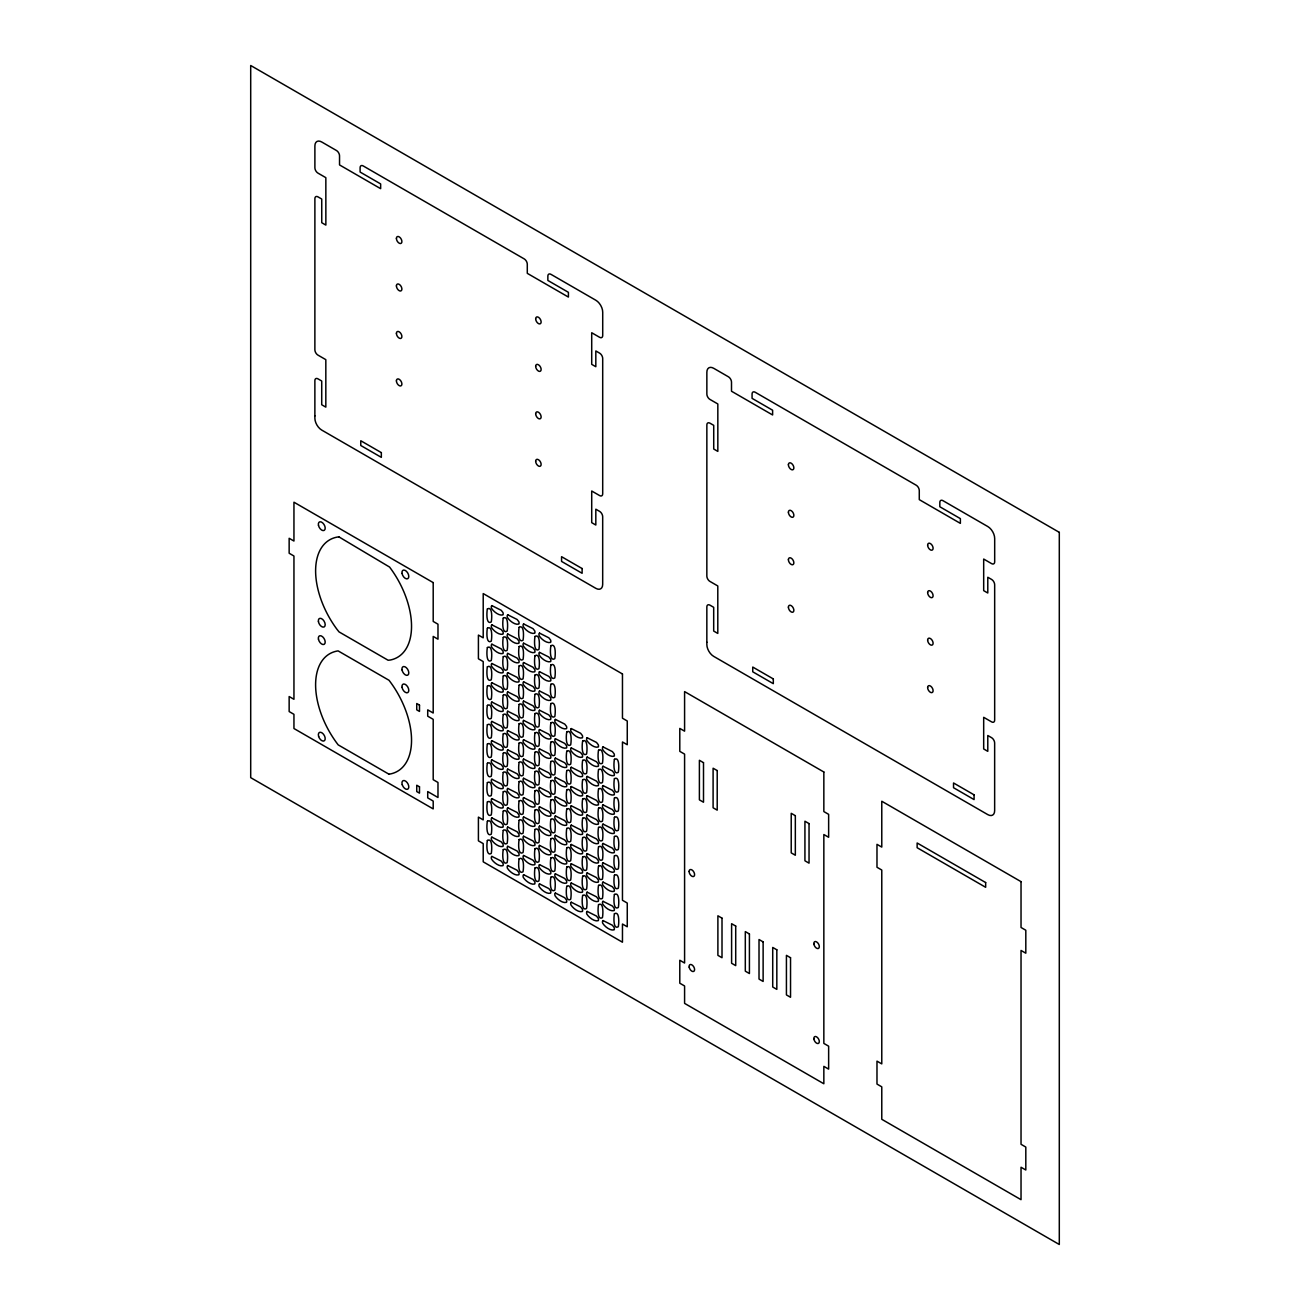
<?xml version="1.0" encoding="UTF-8"?>
<svg xmlns="http://www.w3.org/2000/svg" width="1310" height="1310" viewBox="0 0 1310 1310"><rect width="100%" height="100%" fill="white"/><g stroke="black" fill="none" stroke-linecap="round" stroke-linejoin="round"><path stroke-width="1.5" d="M314.875 415.909L314.875 418.201A9.694 5.6 60 0 0 321.72 430.073L595.821 588.337A9.694 5.6 60 0 0 602.682 584.375L602.682 516.73A4.356 2.522 60 0 0 599.603 511.375L595.821 509.197L595.821 525.032L591.711 522.657L591.711 491.004L599.62 495.573A4.339 2.505 60 0 0 602.698 493.805L602.698 358.481A4.356 2.522 60 0 0 599.62 353.143L595.821 350.949L595.821 366.718L591.711 364.344L591.711 332.74L599.62 337.309A4.356 2.522 60 0 0 602.715 335.54L602.715 312.173A9.727 5.617 60 0 0 595.821 300.236L550.937 274.33A4.356 2.522 60 0 0 547.858 276.115L547.858 280.455L568.409 292.327L568.409 297.075L527.291 273.348L527.291 264.243A4.356 2.522 60 0 0 524.213 258.905L363.181 165.928A4.356 2.522 60 0 0 360.103 167.713L360.103 172.052L380.653 183.924L380.653 188.673L339.536 164.929L339.536 155.841A4.356 2.522 60 0 0 336.457 150.503L321.72 141.988A9.645 5.567 60 0 0 314.891 145.934L314.891 167.778A4.356 2.522 60 0 0 317.97 173.117L325.846 177.669L325.863 225.091L321.752 222.716L321.736 199.038L317.97 196.86A4.356 2.522 60 0 0 314.891 198.645L314.875 349.77A4.356 2.522 60 0 0 317.953 355.108L325.83 359.66L325.83 407.132L321.72 404.757L321.72 381.014L317.953 378.836A4.356 2.522 60 0 0 314.875 380.62L314.875 415.909M706.843 642.211L706.843 644.504A9.694 5.6 60 0 0 713.688 656.375L987.789 814.624A9.694 5.6 60 0 0 994.65 810.677L994.65 743.032A4.356 2.522 60 0 0 991.572 737.677L987.789 735.5L987.789 751.334L983.679 748.96L983.679 717.307L991.588 721.875A4.339 2.505 60 0 0 994.667 720.107L994.667 584.784A4.356 2.522 60 0 0 991.588 579.429L987.789 577.251L987.789 593.004L983.679 590.646L983.679 559.042L991.588 563.611A4.356 2.522 60 0 0 994.683 561.826L994.683 538.475A9.727 5.617 60 0 0 987.789 526.538L942.905 500.633A4.356 2.522 60 0 0 939.827 502.418L939.827 506.757L960.377 518.629L960.377 523.378L919.276 499.634L919.276 490.546A4.356 2.522 60 0 0 916.181 485.208L755.149 392.23A4.356 2.522 60 0 0 752.071 394.015L752.071 398.355L772.622 410.226L772.622 414.975L731.504 391.231L731.504 382.143A4.356 2.522 60 0 0 728.425 376.805L713.688 368.29A9.645 5.567 60 0 0 706.86 372.236L706.86 394.081A4.356 2.522 60 0 0 709.954 399.419L717.831 403.971L717.831 451.393L713.721 449.019L713.721 425.341L709.938 423.163A4.356 2.522 60 0 0 706.86 424.948L706.843 576.072A4.356 2.522 60 0 0 709.922 581.411L717.798 585.963L717.798 633.434L713.688 631.06L713.688 607.316L709.922 605.138A4.356 2.522 60 0 0 706.843 606.923L706.843 642.211M487.402 608.921C486.829 610.706 485.683 625.247 491.234 622.004C491.79 620.203 492.937 605.678 487.402 608.921M487.402 628.161C486.845 629.946 485.699 644.487 491.234 641.245C491.79 639.444 492.953 624.919 487.402 628.161M487.402 647.517C486.845 649.301 485.699 663.842 491.234 660.6C491.79 658.799 492.953 644.274 487.402 647.517M487.402 666.79C486.845 668.591 485.699 683.116 491.234 679.874C491.79 678.089 492.953 663.548 487.402 666.79M487.402 686.031C486.829 687.832 485.683 702.356 491.234 699.114C491.79 697.329 492.937 682.788 487.402 686.031M487.402 705.37C486.845 707.154 485.683 721.695 491.234 718.453C491.79 716.652 492.937 702.127 487.402 705.37M487.402 724.708C486.845 726.51 485.683 741.034 491.234 737.792C491.79 736.007 492.937 721.466 487.402 724.708M487.402 743.998C486.845 745.783 485.683 760.324 491.234 757.082C491.79 755.28 492.937 740.756 487.402 743.998M503.269 618.091C502.712 619.876 501.566 634.417 507.117 631.174C507.674 629.373 508.82 614.849 503.269 618.091M487.385 763.239C486.829 765.024 485.683 779.565 491.234 776.322C491.79 774.521 492.937 759.996 487.385 763.239M503.286 637.331C502.729 639.116 501.566 653.657 507.117 650.415C507.674 648.614 508.82 634.089 503.286 637.331M487.402 782.578C486.845 784.362 485.683 798.904 491.234 795.645C491.79 793.86 492.937 779.319 487.402 782.578M503.286 656.687C502.729 658.471 501.566 673.012 507.117 669.77C507.674 667.969 508.82 653.444 503.286 656.687M487.402 801.917C486.845 803.718 485.683 818.242 491.234 815C491.79 813.215 492.937 798.674 487.402 801.917M503.286 675.96C502.729 677.761 501.566 692.286 507.117 689.044C507.674 687.259 508.82 672.718 503.286 675.96M487.402 821.206C486.845 822.991 485.683 837.532 491.234 834.29C491.79 832.489 492.937 817.964 487.402 821.206M503.269 695.201C502.712 697.002 501.566 711.526 507.117 708.284C507.674 706.499 508.82 691.958 503.269 695.201M487.385 840.447C486.829 842.232 485.683 856.773 491.234 853.53C491.79 851.729 492.937 837.205 487.385 840.447M503.286 714.539C502.712 716.324 501.566 730.865 507.117 727.623C507.674 725.822 508.82 711.297 503.286 714.539M503.286 733.878C502.712 735.68 501.566 750.204 507.117 746.962C507.674 745.177 508.82 730.636 503.286 733.878M503.286 753.168C502.712 754.953 501.566 769.494 507.117 766.252C507.674 764.45 508.82 749.926 503.286 753.168M519.153 627.261C518.596 629.046 517.45 643.587 522.985 640.344C523.558 638.543 524.704 624.018 519.153 627.261M503.269 772.409C502.712 774.194 501.566 788.735 507.101 785.492C507.674 783.691 508.82 769.167 503.269 772.409M519.169 646.501C518.596 648.286 517.45 662.827 523.001 659.585C523.558 657.784 524.704 643.259 519.169 646.501M503.286 791.731C502.712 793.533 501.566 808.057 507.117 804.815C507.674 803.03 508.82 788.489 503.286 791.731M519.169 665.857C518.596 667.642 517.45 682.183 523.001 678.94C523.558 677.139 524.704 662.614 519.169 665.857M503.286 811.087C502.712 812.888 501.566 827.412 507.117 824.17C507.674 822.385 508.82 807.844 503.286 811.087M519.169 685.13C518.596 686.915 517.45 701.456 523.001 698.214C523.558 696.412 524.704 681.888 519.169 685.13M503.286 830.376C502.712 832.161 501.566 846.702 507.117 843.46C507.674 841.659 508.82 827.134 503.286 830.376M519.153 704.371C518.596 706.172 517.45 720.697 522.985 717.454C523.558 715.669 524.704 701.128 519.153 704.371M503.269 849.617C502.712 851.402 501.566 865.943 507.101 862.701C507.674 860.899 508.82 846.375 503.269 849.617M519.153 723.709C518.596 725.494 517.45 740.035 523.001 736.777C523.558 734.992 524.704 720.451 519.153 723.709M519.153 743.048C518.596 744.85 517.45 759.374 523.001 756.132C523.558 754.347 524.704 739.806 519.153 743.048M519.153 762.338C518.596 764.123 517.45 778.664 523.001 775.422C523.558 773.62 524.704 759.096 519.153 762.338M535.037 636.431C534.48 638.216 533.334 652.757 538.868 649.514C539.425 647.713 540.588 633.188 535.037 636.431M519.153 781.579C518.596 783.364 517.45 797.905 522.985 794.662C523.542 792.861 524.704 778.337 519.153 781.579M535.037 655.671C534.48 657.456 533.334 671.997 538.885 668.755C539.442 666.954 540.588 652.429 535.037 655.671M519.153 800.901C518.596 802.702 517.45 817.227 523.001 813.985C523.558 812.2 524.704 797.659 519.153 800.901M535.037 675.027C534.48 676.812 533.334 691.352 538.885 688.094C539.442 686.309 540.588 671.768 535.037 675.027M519.153 820.256C518.596 822.058 517.45 836.582 523.001 833.34C523.558 831.555 524.704 817.014 519.153 820.256M535.037 694.3C534.48 696.085 533.334 710.626 538.885 707.384C539.442 705.582 540.588 691.058 535.037 694.3M519.153 839.546C518.596 841.331 517.45 855.872 523.001 852.613C523.558 850.829 524.704 836.304 519.153 839.546M535.037 713.541C534.48 715.325 533.334 729.866 538.868 726.624C539.425 724.823 540.588 710.298 535.037 713.541M519.153 858.787C518.596 860.572 517.45 875.113 522.985 871.871C523.542 870.069 524.704 855.545 519.153 858.787M535.037 732.863C534.48 734.664 533.334 749.189 538.868 745.947C539.442 744.162 540.588 729.621 535.037 732.863M535.037 752.218C534.48 754.02 533.334 768.544 538.868 765.302C539.442 763.517 540.588 748.976 535.037 752.218M535.037 771.508C534.48 773.293 533.334 787.834 538.868 784.592C539.442 782.791 540.588 768.266 535.037 771.508M550.92 645.683C550.364 647.467 549.201 662.008 554.752 658.766C555.309 656.965 556.455 642.44 550.92 645.683M535.037 790.749C534.48 792.534 533.317 807.075 538.868 803.832C539.425 802.031 540.572 787.506 535.037 790.749M550.92 664.923C550.364 666.708 549.217 681.249 554.752 678.007C555.325 676.206 556.472 661.681 550.92 664.923M535.037 810.071C534.48 811.872 533.334 826.397 538.868 823.155C539.442 821.37 540.588 806.829 535.037 810.071M550.92 684.262C550.364 686.063 549.217 700.588 554.752 697.346C555.325 695.561 556.472 681.02 550.92 684.262M535.037 829.426C534.48 831.228 533.334 845.752 538.868 842.51C539.442 840.725 540.588 826.184 535.037 829.426M550.92 703.552C550.364 705.337 549.217 719.878 554.752 716.635C555.325 714.834 556.472 700.31 550.92 703.552M535.037 848.7C534.48 850.501 533.334 865.026 538.868 861.783C539.442 859.999 540.588 845.458 535.037 848.7M550.92 722.792C550.364 724.577 549.201 739.118 554.752 735.876C555.309 734.075 556.455 719.55 550.92 722.792M535.037 867.957C534.48 869.742 533.317 884.283 538.868 881.024C539.425 879.239 540.572 864.715 535.037 867.957M550.92 742.115C550.364 743.916 549.217 758.441 554.752 755.199C555.309 753.414 556.472 738.873 550.92 742.115M550.92 761.47C550.364 763.271 549.217 777.796 554.752 774.554C555.309 772.769 556.472 758.228 550.92 761.47M550.92 780.76C550.364 782.545 549.217 797.086 554.752 793.844C555.309 792.042 556.472 777.518 550.92 780.76M550.92 800.001C550.347 801.785 549.201 816.326 554.752 813.084C555.309 811.283 556.455 796.758 550.92 800.001M550.92 819.323C550.364 821.124 549.217 835.649 554.752 832.407C555.309 830.622 556.472 816.081 550.92 819.323M550.92 838.678C550.364 840.463 549.217 855.004 554.752 851.762C555.309 849.961 556.472 835.436 550.92 838.678M550.92 857.952C550.364 859.753 549.217 874.278 554.752 871.035C555.309 869.25 556.472 854.71 550.92 857.952M566.804 731.881C566.231 733.666 565.085 748.207 570.636 744.964C571.193 743.163 572.339 728.638 566.804 731.881M550.92 877.192C550.347 878.994 549.201 893.518 554.752 890.276C555.309 888.491 556.455 873.95 550.92 877.192M566.804 751.203C566.248 753.004 565.101 767.529 570.636 764.287C571.193 762.502 572.339 747.961 566.804 751.203M566.804 770.558C566.248 772.36 565.101 786.884 570.636 783.642C571.193 781.857 572.339 767.316 566.804 770.558M566.804 789.832C566.248 791.633 565.101 806.158 570.636 802.915C571.193 801.13 572.339 786.59 566.804 789.832M566.788 809.089C566.231 810.874 565.085 825.415 570.636 822.172C571.193 820.371 572.339 805.846 566.788 809.089M566.804 828.411C566.248 830.212 565.101 844.737 570.636 841.495C571.193 839.71 572.339 825.169 566.804 828.411M566.804 847.767C566.248 849.551 565.101 864.092 570.636 860.85C571.193 859.049 572.339 844.524 566.804 847.767M566.804 867.04C566.248 868.841 565.101 883.366 570.636 880.124C571.193 878.339 572.339 863.798 566.804 867.04M582.672 741.051C582.115 742.835 580.969 757.376 586.52 754.134C587.077 752.333 588.223 737.808 582.672 741.051M566.788 886.28C566.231 888.082 565.085 902.606 570.636 899.364C571.193 897.579 572.339 883.038 566.788 886.28M582.688 760.373C582.115 762.174 580.969 776.699 586.52 773.457C587.077 771.672 588.223 757.131 582.688 760.373M582.688 779.728C582.115 781.513 580.969 796.054 586.52 792.812C587.077 791.011 588.223 776.486 582.688 779.728M582.688 799.002C582.115 800.803 580.969 815.328 586.52 812.085C587.077 810.3 588.223 795.759 582.688 799.002M582.672 818.242C582.115 820.044 580.969 834.568 586.503 831.326C587.077 829.541 588.223 815 582.672 818.242M582.688 837.581C582.115 839.383 580.969 853.907 586.52 850.665C587.077 848.88 588.223 834.339 582.688 837.581M582.688 856.937C582.115 858.721 580.969 873.262 586.52 870.02C587.077 868.219 588.223 853.694 582.688 856.937M582.688 876.21C582.115 878.011 580.969 892.536 586.52 889.293C587.077 887.509 588.223 872.968 582.688 876.21M598.555 750.221C597.999 752.005 596.852 766.547 602.387 763.304C602.96 761.503 604.106 746.978 598.555 750.221M582.672 895.451C582.115 897.252 580.969 911.776 586.503 908.534C587.077 906.749 588.223 892.208 582.672 895.451M598.572 769.543C597.999 771.344 596.852 785.869 602.404 782.627C602.96 780.842 604.106 766.301 598.572 769.543M598.572 788.898C597.999 790.683 596.852 805.224 602.404 801.982C602.96 800.181 604.106 785.656 598.572 788.898M598.572 808.172C597.999 809.973 596.852 824.498 602.404 821.255C602.96 819.471 604.106 804.929 598.572 808.172M598.555 827.412C597.999 829.214 596.852 843.738 602.387 840.496C602.96 838.711 604.106 824.17 598.555 827.412M598.572 846.751C597.999 848.536 596.852 863.077 602.404 859.835C602.96 858.034 604.106 843.509 598.572 846.751M598.572 866.106C597.999 867.891 596.852 882.432 602.404 879.19C602.96 877.389 604.106 862.864 598.572 866.106M598.572 885.38C597.999 887.181 596.852 901.706 602.404 898.463C602.96 896.679 604.106 882.138 598.572 885.38M614.439 759.309C613.882 761.094 612.736 775.635 618.271 772.392C618.844 770.591 619.99 756.067 614.439 759.309M598.555 904.621C597.999 906.422 596.852 920.946 602.387 917.704C602.96 915.919 604.106 901.378 598.555 904.621M614.439 778.631C613.882 780.433 612.736 794.957 618.287 791.715C618.844 789.93 619.99 775.389 614.439 778.631M614.439 797.986C613.882 799.771 612.736 814.312 618.287 811.07C618.844 809.269 619.99 794.744 614.439 797.986M614.439 817.26C613.882 819.061 612.736 833.586 618.287 830.343C618.844 828.559 619.99 814.018 614.439 817.26M614.439 836.5C613.882 838.302 612.736 852.826 618.271 849.584C618.828 847.799 619.974 833.258 614.439 836.5M614.439 855.839C613.882 857.624 612.736 872.165 618.287 868.923C618.844 867.122 619.99 852.597 614.439 855.839M614.439 875.195C613.882 876.979 612.736 891.521 618.287 888.278C618.844 886.477 619.99 871.952 614.439 875.195M614.439 894.468C613.882 896.269 612.736 910.794 618.287 907.552C618.844 905.767 619.99 891.226 614.439 894.468M614.439 913.709C613.882 915.51 612.736 930.034 618.271 926.792C618.828 925.007 619.974 910.466 614.439 913.709M491.872 605.613L491.561 605.941A3.062 1.768 60 0 0 491.561 608.348C493.69 611.786 499.225 616.044 502.942 614.914A3.062 1.768 60 0 0 502.942 612.507L501.222 610.313L491.872 605.613M491.889 624.854L491.577 625.181A3.062 1.768 60 0 0 491.577 627.588C493.706 631.027 499.225 635.284 502.942 634.155A3.062 1.768 60 0 0 502.942 631.747L501.222 629.553L491.889 624.854M507.756 614.783L507.445 615.111A3.062 1.768 60 0 0 507.445 617.518C509.574 620.956 515.108 625.214 518.825 624.084A3.062 1.768 60 0 0 518.825 621.677L517.106 619.483L507.756 614.783M491.889 644.209L491.577 644.536A3.062 1.768 60 0 0 491.577 646.927C493.706 650.382 499.225 654.64 502.942 653.51A3.062 1.768 60 0 0 502.942 651.103L501.222 648.908L491.889 644.209M507.772 634.024L507.445 634.351A3.062 1.768 60 0 0 507.445 636.758C509.59 640.197 515.108 644.454 518.825 643.325A3.062 1.768 60 0 0 518.825 640.917L517.106 638.723L507.772 634.024M523.64 623.953L523.329 624.28A3.062 1.768 60 0 0 523.329 626.671C525.457 630.126 530.992 634.384 534.709 633.254A3.062 1.768 60 0 0 534.709 630.847L532.99 628.653L523.64 623.953M491.889 663.499L491.577 663.81A3.062 1.768 60 0 0 491.577 666.217C493.706 669.656 499.225 673.913 502.942 672.783A3.062 1.768 60 0 0 502.942 670.376L501.222 668.182L491.889 663.499M507.772 653.379L507.445 653.69A3.062 1.768 60 0 0 507.445 656.097C509.59 659.552 515.108 663.81 518.825 662.68A3.062 1.768 60 0 0 518.825 660.273L517.106 658.078L507.772 653.379M523.64 643.194L523.329 643.521A3.062 1.768 60 0 0 523.329 645.928C525.457 649.367 530.992 653.625 534.709 652.495A3.062 1.768 60 0 0 534.709 650.087L532.99 647.893L523.64 643.194M539.524 633.123L539.212 633.434A3.062 1.768 60 0 0 539.212 635.841C541.341 639.296 546.859 643.554 550.577 642.424A3.062 1.768 60 0 0 550.577 640.017L548.857 637.823L539.524 633.123M491.872 682.739L491.561 683.05A3.062 1.768 60 0 0 491.561 685.457C493.69 688.896 499.225 693.154 502.942 692.024A3.062 1.768 60 0 0 502.942 689.617L501.222 687.423L491.872 682.739M507.772 672.669L507.445 672.98A3.062 1.768 60 0 0 507.445 675.387C509.59 678.826 515.108 683.083 518.825 681.953A3.062 1.768 60 0 0 518.825 679.546L517.106 677.352L507.772 672.669M523.64 662.549L523.329 662.86A3.062 1.768 60 0 0 523.329 665.267C525.457 668.706 530.992 672.98 534.709 671.833A3.062 1.768 60 0 0 534.709 669.443L532.99 667.232L523.64 662.549M539.524 652.364L539.212 652.691A3.062 1.768 60 0 0 539.212 655.082C541.341 658.537 546.876 662.794 550.593 661.665A3.062 1.768 60 0 0 550.593 659.258L548.874 657.063L539.524 652.364M491.889 702.062L491.561 702.373A3.062 1.768 60 0 0 491.561 704.78C493.706 708.235 499.225 712.493 502.942 711.363A3.062 1.768 60 0 0 502.942 708.956L501.222 706.761L491.889 702.062M507.756 691.909L507.445 692.22A3.062 1.768 60 0 0 507.445 694.627C509.574 698.066 515.108 702.324 518.825 701.194A3.062 1.768 60 0 0 518.825 698.787L517.106 696.592L507.756 691.909M523.64 681.822L523.329 682.15A3.062 1.768 60 0 0 523.329 684.557C525.457 687.996 530.992 692.253 534.709 691.123A3.062 1.768 60 0 0 534.709 688.716L532.99 686.522L523.64 681.822M539.524 671.719L539.212 672.03A3.062 1.768 60 0 0 539.212 674.437C541.341 677.876 546.876 682.15 550.593 681.004A3.062 1.768 60 0 0 550.593 678.596L548.874 676.402L539.524 671.719M491.889 721.417L491.561 721.728A3.062 1.768 60 0 0 491.561 724.135C493.706 727.574 499.225 731.848 502.942 730.702A3.062 1.768 60 0 0 502.942 728.294L501.222 726.1L491.889 721.417M507.756 711.232L507.445 711.543A3.062 1.768 60 0 0 507.445 713.95C509.574 717.389 515.108 721.663 518.825 720.516A3.062 1.768 60 0 0 518.825 718.126L517.106 715.915L507.756 711.232M523.64 701.079L523.329 701.39A3.062 1.768 60 0 0 523.329 703.798C525.457 707.236 530.992 711.494 534.709 710.364A3.062 1.768 60 0 0 534.709 707.957L532.99 705.762L523.64 701.079M539.524 690.992L539.212 691.32A3.062 1.768 60 0 0 539.212 693.727C541.341 697.166 546.876 701.423 550.593 700.293A3.062 1.768 60 0 0 550.593 697.886L548.874 695.692L539.524 690.992M491.889 740.69L491.561 741.018A3.062 1.768 60 0 0 491.561 743.425C493.706 746.864 499.225 751.121 502.942 749.991A3.062 1.768 60 0 0 502.942 747.584L501.222 745.39L491.889 740.69M507.756 730.587L507.445 730.898A3.062 1.768 60 0 0 507.445 733.305C509.574 736.744 515.108 741.018 518.825 739.872A3.062 1.768 60 0 0 518.825 737.465L517.106 735.27L507.756 730.587M523.64 720.402L523.329 720.713A3.062 1.768 60 0 0 523.329 723.12C525.457 726.559 530.992 730.833 534.709 729.686A3.062 1.768 60 0 0 534.709 727.279L532.99 725.085L523.64 720.402M539.524 710.233L539.212 710.56A3.062 1.768 60 0 0 539.212 712.967C541.341 716.406 546.859 720.664 550.577 719.534A3.062 1.768 60 0 0 550.577 717.127L548.857 714.933L539.524 710.233M491.872 759.931L491.561 760.258A3.062 1.768 60 0 0 491.561 762.666C493.69 766.104 499.225 770.362 502.942 769.232A3.062 1.768 60 0 0 502.942 766.825L501.222 764.631L491.872 759.931M507.756 749.86L507.445 750.188A3.062 1.768 60 0 0 507.445 752.579C509.574 756.034 515.108 760.291 518.825 759.161A3.062 1.768 60 0 0 518.825 756.754L517.106 754.56L507.756 749.86M523.64 739.757L523.329 740.068A3.062 1.768 60 0 0 523.329 742.475C525.457 745.914 530.992 750.172 534.709 749.042A3.062 1.768 60 0 0 534.709 746.635L532.99 744.44L523.64 739.757M539.524 729.572L539.212 729.883A3.062 1.768 60 0 0 539.212 732.29C541.341 735.729 546.876 740.003 550.593 738.856A3.062 1.768 60 0 0 550.593 736.449L548.874 734.255L539.524 729.572M491.889 779.27L491.561 779.581A3.062 1.768 60 0 0 491.561 781.988C493.706 785.427 499.225 789.701 502.942 788.554A3.062 1.768 60 0 0 502.942 786.147L501.222 783.953L491.889 779.27M555.407 719.403L555.08 719.73A3.062 1.768 60 0 0 555.08 722.137C557.225 725.576 562.743 729.834 566.46 728.704A3.062 1.768 60 0 0 566.46 726.297L564.741 724.102L555.407 719.403M507.756 769.101L507.445 769.428A3.062 1.768 60 0 0 507.445 771.836C509.574 775.274 515.108 779.532 518.825 778.402A3.062 1.768 60 0 0 518.825 775.995L517.106 773.801L507.756 769.101M523.64 759.03L523.329 759.341A3.062 1.768 60 0 0 523.329 761.749C525.457 765.204 530.992 769.461 534.709 768.331A3.062 1.768 60 0 0 534.709 765.924L532.99 763.73L523.64 759.03M539.524 748.927L539.212 749.238A3.062 1.768 60 0 0 539.212 751.645C541.341 755.084 546.876 759.341 550.593 758.212A3.062 1.768 60 0 0 550.593 755.804L548.874 753.61L539.524 748.927M491.889 798.625L491.561 798.936A3.062 1.768 60 0 0 491.561 801.343C493.706 804.782 499.225 809.04 502.942 807.91A3.062 1.768 60 0 0 502.942 805.503L501.222 803.308L491.889 798.625M555.407 738.742L555.096 739.053A3.062 1.768 60 0 0 555.096 741.46C557.225 744.899 562.76 749.173 566.477 748.026A3.062 1.768 60 0 0 566.46 745.619L564.757 743.425L555.407 738.742M507.756 788.44L507.445 788.751A3.062 1.768 60 0 0 507.445 791.158C509.574 794.597 515.108 798.871 518.825 797.725A3.062 1.768 60 0 0 518.825 795.317L517.106 793.123L507.756 788.44M571.291 728.573L570.963 728.9A3.062 1.768 60 0 0 570.963 731.308C573.092 734.746 578.627 739.004 582.344 737.874A3.062 1.768 60 0 0 582.344 735.467L580.625 733.273L571.291 728.573M523.64 778.271L523.329 778.599A3.062 1.768 60 0 0 523.329 780.989C525.457 784.444 530.976 788.702 534.693 787.572A3.062 1.768 60 0 0 534.693 785.165L532.974 782.971L523.64 778.271M539.524 768.2L539.212 768.511A3.062 1.768 60 0 0 539.212 770.919C541.341 774.357 546.876 778.631 550.593 777.501A3.062 1.768 60 0 0 550.593 775.094L548.874 772.9L539.524 768.2M491.889 817.899L491.561 818.21A3.062 1.768 60 0 0 491.561 820.617C493.706 824.072 499.225 828.329 502.942 827.2A3.062 1.768 60 0 0 502.942 824.792L501.222 822.598L491.889 817.899M555.407 758.097L555.096 758.408A3.062 1.768 60 0 0 555.096 760.815C557.225 764.254 562.76 768.511 566.477 767.382A3.062 1.768 60 0 0 566.46 764.975L564.757 762.78L555.407 758.097M507.756 807.795L507.445 808.106A3.062 1.768 60 0 0 507.445 810.513C509.574 813.952 515.108 818.21 518.825 817.08A3.062 1.768 60 0 0 518.825 814.673L517.106 812.478L507.756 807.795M571.291 747.912L570.963 748.223A3.062 1.768 60 0 0 570.963 750.63C573.109 754.069 578.627 758.326 582.344 757.196A3.062 1.768 60 0 0 582.344 754.789L580.625 752.595L571.291 747.912M523.64 797.61L523.329 797.921A3.062 1.768 60 0 0 523.329 800.328C525.457 803.767 530.992 808.041 534.709 806.894A3.062 1.768 60 0 0 534.709 804.487L532.99 802.293L523.64 797.61M587.158 737.743L586.847 738.07A3.062 1.768 60 0 0 586.847 740.461C588.976 743.916 594.511 748.174 598.228 747.044A3.062 1.768 60 0 0 598.228 744.637L596.508 742.442L587.158 737.743M539.524 787.441L539.196 787.752A3.062 1.768 60 0 0 539.196 790.159C541.341 793.614 546.859 797.872 550.577 796.742A3.062 1.768 60 0 0 550.577 794.335L548.857 792.141L539.524 787.441M491.872 837.139L491.561 837.467A3.062 1.768 60 0 0 491.561 839.857C493.69 843.312 499.225 847.57 502.942 846.44A3.062 1.768 60 0 0 502.942 844.033L501.222 841.839L491.872 837.139M555.407 777.37L555.096 777.682A3.062 1.768 60 0 0 555.096 780.089C557.225 783.527 562.76 787.801 566.477 786.655A3.062 1.768 60 0 0 566.46 784.264L564.757 782.054L555.407 777.37M507.756 827.068L507.445 827.38A3.062 1.768 60 0 0 507.445 829.787C509.574 833.225 515.108 837.499 518.825 836.353A3.062 1.768 60 0 0 518.825 833.962L517.106 831.752L507.756 827.068M571.291 767.267L570.963 767.578A3.062 1.768 60 0 0 570.963 769.985C573.109 773.424 578.627 777.682 582.344 776.552A3.062 1.768 60 0 0 582.344 774.144L580.625 771.95L571.291 767.267M523.64 816.965L523.329 817.276A3.062 1.768 60 0 0 523.329 819.683C525.457 823.122 530.992 827.38 534.709 826.25A3.062 1.768 60 0 0 534.709 823.843L532.99 821.648L523.64 816.965M587.175 757.082L586.847 757.393A3.062 1.768 60 0 0 586.847 759.8C588.976 763.239 594.511 767.496 598.228 766.366A3.062 1.768 60 0 0 598.228 763.959L596.508 761.765L587.175 757.082M539.524 806.78L539.212 807.091A3.062 1.768 60 0 0 539.212 809.498C541.341 812.937 546.876 817.194 550.593 816.064A3.062 1.768 60 0 0 550.593 813.657L548.874 811.463L539.524 806.78M491.872 856.396L491.561 856.707A3.062 1.768 60 0 0 491.561 859.114C493.69 862.553 499.225 866.811 502.942 865.681A3.062 1.768 60 0 0 502.942 863.274L501.222 861.079L491.872 856.396M603.042 746.913L602.731 747.224A3.062 1.768 60 0 0 602.731 749.631C604.86 753.086 610.394 757.344 614.112 756.214A3.062 1.768 60 0 0 614.112 753.807L612.392 751.612L603.042 746.913M555.391 796.611L555.08 796.922A3.062 1.768 60 0 0 555.08 799.329C557.208 802.768 562.743 807.042 566.46 805.912A3.062 1.768 60 0 0 566.46 803.505L564.741 801.311L555.391 796.611M507.756 846.309L507.445 846.62A3.062 1.768 60 0 0 507.445 849.027C509.574 852.482 515.108 856.74 518.825 855.61A3.062 1.768 60 0 0 518.825 853.203L517.106 851.009L507.756 846.309M571.291 786.54L570.963 786.851A3.062 1.768 60 0 0 570.963 789.259C573.109 792.697 578.627 796.971 582.344 795.825A3.062 1.768 60 0 0 582.344 793.418L580.625 791.224L571.291 786.54M523.64 836.239L523.329 836.55A3.062 1.768 60 0 0 523.329 838.957C525.457 842.396 530.992 846.669 534.709 845.523A3.062 1.768 60 0 0 534.709 843.116L532.99 840.922L523.64 836.239M587.175 776.421L586.847 776.748A3.062 1.768 60 0 0 586.847 779.155C588.976 782.594 594.511 786.851 598.228 785.722A3.062 1.768 60 0 0 598.228 783.314L596.508 781.12L587.175 776.421M539.524 826.135L539.212 826.446A3.062 1.768 60 0 0 539.212 828.853C541.341 832.292 546.876 836.55 550.593 835.42A3.062 1.768 60 0 0 550.593 833.013L548.874 830.818L539.524 826.135M603.042 766.252L602.731 766.563A3.062 1.768 60 0 0 602.731 768.97C604.86 772.409 610.394 776.666 614.112 775.536A3.062 1.768 60 0 0 614.112 773.129L612.392 770.935L603.042 766.252M555.407 815.95L555.096 816.261A3.062 1.768 60 0 0 555.096 818.668C557.225 822.107 562.76 826.364 566.477 825.234A3.062 1.768 60 0 0 566.46 822.827L564.757 820.633L555.407 815.95M507.756 865.55L507.445 865.877A3.062 1.768 60 0 0 507.445 868.284C509.574 871.723 515.108 875.981 518.825 874.851A3.062 1.768 60 0 0 518.825 872.444L517.106 870.249L507.756 865.55M571.275 805.781L570.963 806.092A3.062 1.768 60 0 0 570.963 808.499C573.092 811.938 578.627 816.212 582.344 815.066A3.062 1.768 60 0 0 582.344 812.658L580.625 810.464L571.275 805.781M523.64 855.479L523.329 855.79A3.062 1.768 60 0 0 523.329 858.197C525.457 861.636 530.976 865.91 534.693 864.764A3.062 1.768 60 0 0 534.693 862.373L532.974 860.162L523.64 855.479M587.175 795.71L586.847 796.021A3.062 1.768 60 0 0 586.847 798.429C588.976 801.867 594.511 806.141 598.228 804.995A3.062 1.768 60 0 0 598.228 802.588L596.508 800.394L587.175 795.71M539.524 845.408L539.212 845.72A3.062 1.768 60 0 0 539.212 848.127C541.341 851.565 546.876 855.839 550.593 854.693A3.062 1.768 60 0 0 550.593 852.286L548.874 850.092L539.524 845.408M603.042 785.591L602.731 785.918A3.062 1.768 60 0 0 602.731 788.325C604.86 791.764 610.394 796.021 614.112 794.892A3.062 1.768 60 0 0 614.112 792.484L612.392 790.29L603.042 785.591M555.407 835.289L555.096 835.616A3.062 1.768 60 0 0 555.096 838.023C557.225 841.462 562.76 845.72 566.477 844.59A3.062 1.768 60 0 0 566.46 842.183L564.757 839.988L555.407 835.289M571.291 825.12L570.963 825.431A3.062 1.768 60 0 0 570.963 827.838C573.109 831.277 578.627 835.534 582.344 834.404A3.062 1.768 60 0 0 582.344 831.997L580.625 829.803L571.291 825.12M523.64 874.72L523.329 875.047A3.062 1.768 60 0 0 523.329 877.454C525.457 880.893 530.976 885.151 534.693 884.021A3.062 1.768 60 0 0 534.693 881.614L532.974 879.419L523.64 874.72M587.158 814.951L586.847 815.262A3.062 1.768 60 0 0 586.847 817.669C588.976 821.108 594.511 825.382 598.228 824.236A3.062 1.768 60 0 0 598.228 821.828L596.508 819.634L587.158 814.951M539.524 864.649L539.196 864.96A3.062 1.768 60 0 0 539.196 867.367C541.341 870.806 546.859 875.08 550.577 873.934A3.062 1.768 60 0 0 550.577 871.527L548.857 869.332L539.524 864.649M603.042 804.88L602.731 805.192A3.062 1.768 60 0 0 602.731 807.599C604.86 811.037 610.394 815.295 614.112 814.165A3.062 1.768 60 0 0 614.112 811.758L612.392 809.564L603.042 804.88M555.407 854.578L555.096 854.89A3.062 1.768 60 0 0 555.096 857.297C557.225 860.736 562.76 865.009 566.477 863.863A3.062 1.768 60 0 0 566.46 861.456L564.757 859.262L555.407 854.578M571.291 844.459L570.963 844.786A3.062 1.768 60 0 0 570.963 847.193C573.109 850.632 578.627 854.89 582.344 853.76A3.062 1.768 60 0 0 582.344 851.353L580.625 849.158L571.291 844.459M587.175 834.274L586.847 834.601A3.062 1.768 60 0 0 586.847 837.008C588.976 840.447 594.511 844.704 598.228 843.574A3.062 1.768 60 0 0 598.228 841.167L596.508 838.973L587.175 834.274M539.524 883.89L539.196 884.217A3.062 1.768 60 0 0 539.196 886.624C541.341 890.063 546.859 894.321 550.577 893.191A3.062 1.768 60 0 0 550.577 890.784L548.857 888.589L539.524 883.89M603.042 824.121L602.731 824.432A3.062 1.768 60 0 0 602.731 826.839C604.86 830.278 610.394 834.552 614.112 833.406A3.062 1.768 60 0 0 614.112 830.999L612.392 828.804L603.042 824.121M555.391 873.819L555.08 874.13A3.062 1.768 60 0 0 555.08 876.537C557.208 879.976 562.743 884.25 566.46 883.104A3.062 1.768 60 0 0 566.46 880.697L564.741 878.502L555.391 873.819M571.291 863.749L570.963 864.06A3.062 1.768 60 0 0 570.963 866.467C573.109 869.905 578.627 874.163 582.344 873.033A3.062 1.768 60 0 0 582.344 870.626L580.625 868.432L571.291 863.749M587.175 853.629L586.847 853.956A3.062 1.768 60 0 0 586.847 856.347C588.976 859.802 594.511 864.06 598.228 862.93A3.062 1.768 60 0 0 598.228 860.523L596.508 858.328L587.175 853.629M603.042 843.444L602.731 843.771A3.062 1.768 60 0 0 602.731 846.178C604.86 849.617 610.394 853.874 614.112 852.745A3.062 1.768 60 0 0 614.112 850.337L612.392 848.143L603.042 843.444M555.391 893.06L555.08 893.387A3.062 1.768 60 0 0 555.08 895.778C557.208 899.233 562.743 903.491 566.46 902.361A3.062 1.768 60 0 0 566.46 899.954L564.741 897.759L555.391 893.06M571.275 882.989L570.963 883.3A3.062 1.768 60 0 0 570.963 885.707C573.092 889.146 578.627 893.42 582.344 892.274A3.062 1.768 60 0 0 582.344 889.867L580.625 887.672L571.275 882.989M587.175 872.918L586.847 873.23A3.062 1.768 60 0 0 586.847 875.637C588.976 879.076 594.511 883.333 598.228 882.203A3.062 1.768 60 0 0 598.228 879.796L596.508 877.602L587.175 872.918M603.042 862.799L602.731 863.11A3.062 1.768 60 0 0 602.731 865.517C604.86 868.972 610.394 873.23 614.112 872.1A3.062 1.768 60 0 0 614.112 869.693L612.392 867.498L603.042 862.799M571.275 902.23L570.963 902.541A3.062 1.768 60 0 0 570.963 904.948C573.092 908.403 578.627 912.661 582.344 911.531A3.062 1.768 60 0 0 582.344 909.124L580.625 906.929L571.275 902.23M587.158 892.159L586.847 892.47A3.062 1.768 60 0 0 586.847 894.877C588.976 898.316 594.511 902.574 598.228 901.444A3.062 1.768 60 0 0 598.228 899.037L596.508 896.842L587.158 892.159M603.042 882.088L602.731 882.4A3.062 1.768 60 0 0 602.731 884.807C604.86 888.246 610.394 892.503 614.112 891.373A3.062 1.768 60 0 0 614.112 888.966L612.392 886.772L603.042 882.088M587.158 911.4L586.847 911.711A3.062 1.768 60 0 0 586.847 914.118C588.976 917.557 594.511 921.831 598.228 920.684A3.062 1.768 60 0 0 598.228 918.294L596.508 916.083L587.158 911.4M603.042 901.329L602.731 901.64A3.062 1.768 60 0 0 602.731 904.047C604.86 907.486 610.394 911.744 614.112 910.614A3.062 1.768 60 0 0 614.112 908.207L612.392 906.012L603.042 901.329M603.042 920.57L602.731 920.881A3.062 1.768 60 0 0 602.731 923.288C604.86 926.727 610.394 931.001 614.112 929.854A3.062 1.768 60 0 0 614.112 927.447L612.392 925.253L603.042 920.57M338.897 536.871L337.571 537.034A67.842 39.169 60 0 0 336.883 629.193L339.028 631.895L388.104 660.24L390.265 660.027A67.842 39.169 60 0 0 389.561 567.05L338.897 536.871M388.955 774.194L338.193 744.882A67.842 39.169 60 0 1 338.111 650.89L389.021 680.283A67.842 39.169 60 0 1 388.955 774.194M1059.299 532.351L250.701 65.5L250.701 777.649L1059.299 1244.5L1059.299 532.351M381.341 452.621L360.774 440.75L360.774 445.498L381.341 457.37L381.341 452.621M582.115 568.54L561.564 556.684L561.564 561.417L582.115 573.289L582.115 568.54M773.309 678.924L752.742 667.052L752.742 671.801L773.309 683.673L773.309 678.924M974.083 794.842L953.533 782.971L953.533 787.719L974.083 799.591L974.083 794.842M1021.03 881.646L881.777 801.245L881.777 847.095L876.979 844.328L876.979 867.269L881.777 870.037L881.777 1063.9L876.979 1061.133L876.979 1084.074L881.777 1086.841L881.777 1119.297L1021.03 1199.682L1021.03 1167.243L1025.812 1170.01L1025.812 1147.069L1021.03 1144.301L1021.03 950.438L1025.812 953.205L1025.812 930.247L1021.03 927.48L1021.03 881.646M823.843 771.999L684.59 691.598L684.59 731.176L679.792 728.409L679.792 751.35L684.59 754.118L684.59 963.03L679.792 960.246L679.792 983.204L684.59 985.971L684.59 1003.378L823.843 1083.763L823.843 1066.356L828.64 1069.124L828.64 1046.182L823.843 1043.415L823.843 834.519L828.64 837.286L828.64 814.345L823.843 811.578L823.843 771.999M985.66 882.547L917.131 842.985L917.131 847.717L985.66 887.296L985.66 882.547M622.463 673.979L483.21 593.577L483.21 637.839L478.412 635.072L478.412 658.799L483.21 661.566L483.21 819.88L478.412 817.112L478.412 840.856L483.21 843.624L483.21 861.833L622.463 942.217L622.463 924.025L627.261 926.792L627.261 903.048L622.463 900.281L622.463 741.968L627.261 744.735L627.261 720.991L622.463 718.224L622.463 673.979M433.201 582.606L293.948 502.205L293.948 541.046L289.15 538.279L289.15 553.246L293.948 556.013L293.948 699.294L289.15 696.527L289.15 711.559L293.948 714.327L293.948 728.524L433.201 808.909L433.201 801.065L427.715 797.888L427.715 791.567L437.982 797.495L437.982 782.463L433.201 779.696L433.201 719.337L427.715 716.177L427.715 709.856L433.201 713.017L433.201 636.414L437.982 639.182L437.982 624.199L433.201 621.431L433.201 582.606M703.503 762.666L699.393 760.291L699.393 799.853L703.503 802.228L703.503 762.666M717.209 770.575L713.099 768.217L713.099 807.779L717.209 810.153L717.209 770.575M795.334 815.688L791.224 813.313L791.224 852.875L795.334 855.25L795.334 815.688M809.04 823.597L804.929 821.223L804.929 860.785L809.04 863.159L809.04 823.597M419.495 705.108L416.744 703.519L416.744 709.856L419.495 711.428L419.495 705.108M722.006 918.163L717.896 915.788L717.896 955.35L722.006 957.725L722.006 918.163M735.712 926.072L731.602 923.697L731.602 963.259L735.712 965.634L735.712 926.072M749.418 933.981L745.308 931.606L745.308 971.168L749.418 973.543L749.418 933.981M763.124 941.89L759.014 939.516L759.014 979.078L763.124 981.452L763.124 941.89M776.83 949.799L772.72 947.441L772.72 987.003L776.83 989.378L776.83 949.799M790.536 957.725L786.426 955.35L786.426 994.912L790.536 997.287L790.536 957.725M419.495 786.819L416.744 785.23L416.744 791.567L419.495 793.139L419.495 786.819M402.268 784.723L402.154 784.444A4.847 2.8 60 0 1 405.822 781.268A4.847 2.8 60 0 1 408.18 788.833A4.847 2.8 60 0 1 402.334 785.001L402.268 784.723M318.657 736.449L318.559 736.171A4.847 2.8 60 0 1 322.211 732.994A4.847 2.8 60 0 1 324.569 740.559A4.847 2.8 60 0 1 318.723 736.728L318.657 736.449M396.406 238.42A3.881 2.243 60 0 0 400.532 243.545A3.881 2.243 60 0 0 400.532 238.06A3.881 2.243 60 0 0 396.406 238.42M535.659 461.251A3.881 2.243 60 0 0 539.769 466.36A3.881 2.243 60 0 0 539.769 460.874A3.881 2.243 60 0 0 535.659 461.251M535.659 413.78A3.881 2.243 60 0 0 539.769 418.889A3.881 2.243 60 0 0 539.769 413.403A3.881 2.243 60 0 0 535.659 413.78M396.406 380.85A3.881 2.243 60 0 0 400.532 385.975A3.881 2.243 60 0 0 400.532 380.49A3.881 2.243 60 0 0 396.406 380.85M396.406 285.907A3.881 2.243 60 0 0 400.532 291.017A3.881 2.243 60 0 0 400.532 285.531A3.881 2.243 60 0 0 396.406 285.907M396.406 333.379A3.881 2.243 60 0 0 400.532 338.488A3.881 2.243 60 0 0 400.532 333.018A3.881 2.243 60 0 0 396.406 333.379M535.659 318.821A3.881 2.243 60 0 0 539.769 323.93A3.881 2.243 60 0 0 539.769 318.445A3.881 2.243 60 0 0 535.659 318.821M535.659 366.292A3.881 2.243 60 0 0 539.769 371.418A3.881 2.243 60 0 0 539.769 365.932A3.881 2.243 60 0 0 535.659 366.292M689.175 967.14A3.881 2.243 60 0 0 693.694 971.414A3.881 2.243 60 0 0 692.695 965.47A3.881 2.243 60 0 0 689.175 967.14M813.854 1038.764A3.881 2.243 60 0 0 818.177 1043.497A3.881 2.243 60 0 0 817.702 1037.766A3.881 2.243 60 0 0 813.854 1038.764M689.109 871.478A3.881 2.243 60 0 0 693.236 876.587A3.881 2.243 60 0 0 693.236 871.101A3.881 2.243 60 0 0 689.109 871.478M813.854 943.855A3.881 2.243 60 0 0 818.21 948.538A3.881 2.243 60 0 0 817.669 942.774A3.881 2.243 60 0 0 813.854 943.855M402.039 573.436A4.847 2.8 60 0 0 407.721 578.692A4.847 2.8 60 0 0 406.362 571.242A4.847 2.8 60 0 0 402.039 573.436M402.023 669.885A4.847 2.8 60 0 0 407.688 675.19A4.847 2.8 60 0 0 406.395 667.756A4.847 2.8 60 0 0 402.023 669.885M318.428 621.677A4.847 2.8 60 0 0 324.11 626.966A4.847 2.8 60 0 0 322.768 619.515A4.847 2.8 60 0 0 318.428 621.677M318.445 639.182A4.847 2.8 60 0 0 324.159 644.34A4.847 2.8 60 0 0 322.702 636.856A4.847 2.8 60 0 0 318.445 639.182M318.461 525.294A4.847 2.8 60 0 0 324.192 530.386A4.847 2.8 60 0 0 322.669 522.886A4.847 2.8 60 0 0 318.461 525.294M402.039 687.373A4.847 2.8 60 0 0 407.721 692.63A4.847 2.8 60 0 0 406.362 685.179A4.847 2.8 60 0 0 402.039 687.373M788.391 464.723A3.881 2.243 60 0 0 792.501 469.848A3.881 2.243 60 0 0 792.501 464.362A3.881 2.243 60 0 0 788.391 464.723M927.627 687.553A3.881 2.243 60 0 0 931.737 692.663A3.881 2.243 60 0 0 931.737 687.177A3.881 2.243 60 0 0 927.627 687.553M927.627 640.066A3.881 2.243 60 0 0 931.737 645.191A3.881 2.243 60 0 0 931.737 639.706A3.881 2.243 60 0 0 927.627 640.066M788.391 607.152A3.881 2.243 60 0 0 792.501 612.278A3.881 2.243 60 0 0 792.501 606.792A3.881 2.243 60 0 0 788.391 607.152M788.391 512.21A3.881 2.243 60 0 0 792.501 517.319A3.881 2.243 60 0 0 792.501 511.833A3.881 2.243 60 0 0 788.391 512.21M788.391 559.681A3.881 2.243 60 0 0 792.501 564.79A3.881 2.243 60 0 0 792.501 559.321A3.881 2.243 60 0 0 788.391 559.681M927.627 545.124A3.881 2.243 60 0 0 931.737 550.233A3.881 2.243 60 0 0 931.737 544.747A3.881 2.243 60 0 0 927.627 545.124M927.627 592.595A3.881 2.243 60 0 0 931.737 597.704A3.881 2.243 60 0 0 931.737 592.235A3.881 2.243 60 0 0 927.627 592.595"/></g></svg>
